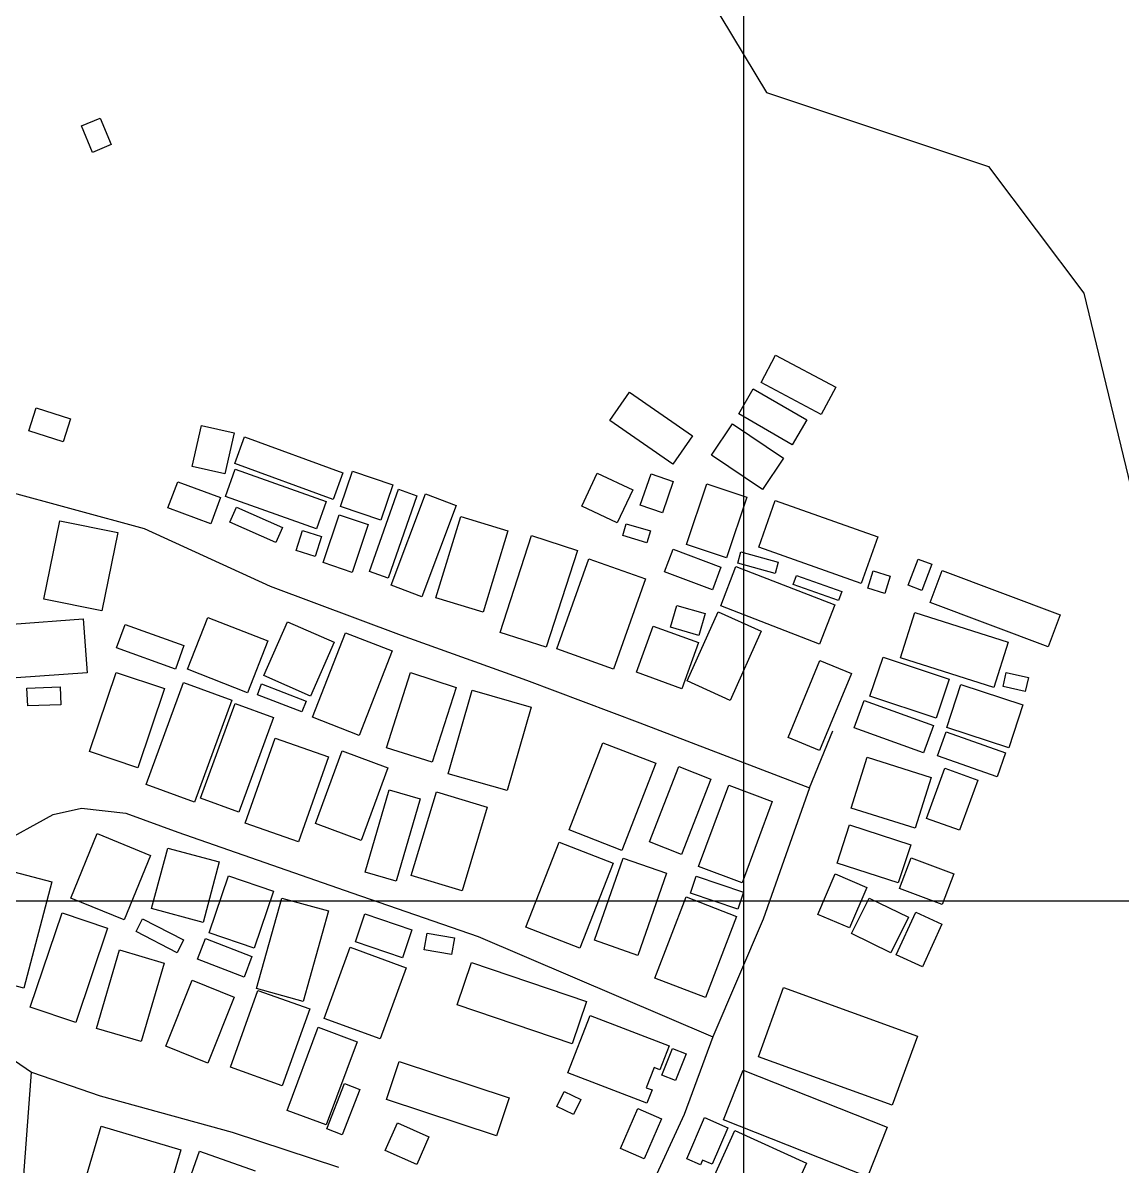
# Model space of a CAD drawing. Header units: metres. Extents: x 375284 to 378017, y 725251 to 730423.
# Drawn here: x 376437.1 to 376685.5, y 727340.1 to 727598.4 of the extents above; entities that cross this region are included whole.
import ezdxf

# ---------------------------------------------------------------- set-up
doc = ezdxf.new("R2010")
doc.units = ezdxf.units.M
for name, color, linetype in [('BUILDINGS', 7, 'Continuous'), ('GRID', 4, 'Continuous'), ('RIVERS', 5, 'Continuous'), ('ROADS', 8, 'Continuous')]:
    doc.layers.add(name, color=color, linetype=linetype)

msp = doc.modelspace()

# ---------------------------------------------------------------- linework, layer by layer
at = {"layer": 'BUILDINGS'}
for p, q in [((376450.35, 727575.1), (376454.57, 727576.85)), ((376452.81, 727569.13), (376450.35, 727575.1)), ((376454.57, 727576.85), (376457.03, 727570.88)), ((376457.03, 727570.88), (376452.81, 727569.13)), ((376603.9, 727517.16), (376607.18, 727523.31)), ((376607.18, 727523.31), (376620.77, 727516.07)), ((376569.74, 727508.54), (376574.19, 727514.95)), ((376574.19, 727514.95), (376588.37, 727505.09)), ((376598.84, 727510.06), (376602.11, 727515.69)), ((376602.11, 727515.69), (376614.2, 727508.67)), ((376617.49, 727509.92), (376603.9, 727517.16)), ((376620.77, 727516.07), (376617.49, 727509.92)), ((376438.42, 727506.25), (376440.13, 727511.44)), ((376440.13, 727511.44), (376447.89, 727508.9)), ((376610.92, 727503.04), (376598.84, 727510.06)), ((376447.89, 727508.9), (376446.19, 727503.71)), ((376475.36, 727498.15), (376477.44, 727507.41)), ((376477.44, 727507.41), (376484.84, 727505.74)), ((376583.92, 727498.69), (376569.74, 727508.54)), ((376592.67, 727500.73), (376597.4, 727507.78)), ((376597.4, 727507.78), (376608.97, 727500.01)), ((376614.2, 727508.67), (376610.92, 727503.04)), ((376446.19, 727503.71), (376438.42, 727506.25)), ((376484.84, 727505.74), (376482.76, 727496.48)), ((376484.96, 727498.86), (376487.15, 727504.86)), ((376487.15, 727504.86), (376509.39, 727496.73)), ((376588.37, 727505.09), (376583.92, 727498.69)), ((376604.23, 727492.96), (376592.67, 727500.73)), ((376608.97, 727500.01), (376604.23, 727492.96)), ((376482.76, 727496.48), (376475.36, 727498.15)), ((376482.87, 727491.4), (376485.06, 727497.56)), ((376507.2, 727490.72), (376484.96, 727498.86)), ((376485.06, 727497.56), (376505.66, 727490.24)), ((376508.87, 727489.1), (376511.56, 727497.11)), ((376511.56, 727497.11), (376520.67, 727494.04)), ((376469.88, 727488.79), (376472.08, 727494.71)), ((376472.08, 727494.71), (376481.77, 727491.14)), ((376509.39, 727496.73), (376507.2, 727490.72)), ((376563.36, 727489.19), (376566.88, 727496.66)), ((376566.88, 727496.66), (376574.9, 727492.88)), ((376576.57, 727489.41), (376579.04, 727496.51)), ((376579.04, 727496.51), (376584.06, 727494.77)), ((376584.06, 727494.77), (376581.59, 727487.68)), ((376587.02, 727480.54), (376591.66, 727494.26)), ((376591.66, 727494.26), (376600.68, 727491.23)), ((376515.44, 727474.41), (376521.94, 727493)), ((376520.67, 727494.04), (376517.97, 727486.03)), ((376520.29, 727471.35), (376528.06, 727491.96)), ((376521.94, 727493), (376526.14, 727491.53)), ((376528.06, 727491.96), (376535.02, 727489.33)), ((376574.9, 727492.88), (376571.4, 727485.41)), ((376481.77, 727491.14), (376479.58, 727485.2)), ((376503.48, 727484.08), (376482.87, 727491.4)), ((376505.66, 727490.24), (376503.48, 727484.08)), ((376517.97, 727486.03), (376508.87, 727489.1)), ((376526.14, 727491.53), (376519.64, 727472.94)), ((376535.02, 727489.33), (376527.25, 727468.73)), ((376571.4, 727485.41), (376563.36, 727489.19)), ((376581.59, 727487.68), (376576.57, 727489.41)), ((376600.68, 727491.23), (376596.06, 727477.49)), ((376603.37, 727479.95), (376607.11, 727490.47)), ((376607.11, 727490.47), (376630.25, 727482.25)), ((376479.58, 727485.2), (376469.88, 727488.79)), ((376483.86, 727485.61), (376485.36, 727488.96)), ((376485.36, 727488.96), (376495.73, 727484.34)), ((376504.92, 727476.43), (376508.58, 727487.25)), ((376508.58, 727487.25), (376515.15, 727485.03)), ((376530.44, 727468.52), (376536.04, 727486.88)), ((376536.04, 727486.88), (376546.69, 727483.63)), ((376441.84, 727468.21), (376445.43, 727485.91)), ((376445.43, 727485.91), (376458.52, 727483.26)), ((376494.24, 727480.99), (376483.86, 727485.61)), ((376495.73, 727484.34), (376494.24, 727480.99)), ((376515.15, 727485.03), (376511.49, 727474.21)), ((376572.64, 727482.58), (376573.44, 727485.23)), ((376573.44, 727485.23), (376578.89, 727483.6)), ((376458.52, 727483.26), (376454.93, 727465.57)), ((376498.87, 727479.19), (376500.28, 727483.67)), ((376500.28, 727483.67), (376504.54, 727482.32)), ((376504.54, 727482.32), (376503.13, 727477.86)), ((376546.69, 727483.63), (376541.09, 727465.27)), ((376544.92, 727460.67), (376552.01, 727482.54)), ((376552.01, 727482.54), (376562.42, 727479.17)), ((376578.09, 727480.93), (376572.64, 727482.58)), ((376578.89, 727483.6), (376578.09, 727480.93)), ((376630.25, 727482.25), (376626.51, 727471.73)), ((376503.13, 727477.86), (376498.87, 727479.19)), ((376562.42, 727479.17), (376555.33, 727457.3)), ((376582.09, 727474.34), (376584.01, 727479.46)), ((376584.01, 727479.46), (376594.83, 727475.43)), ((376596.06, 727477.49), (376587.02, 727480.54)), ((376598.64, 727476.32), (376599.34, 727478.89)), ((376599.34, 727478.89), (376607.77, 727476.57)), ((376626.51, 727471.73), (376603.37, 727479.95)), ((376511.49, 727474.21), (376504.92, 727476.43)), ((376557.76, 727456.94), (376565.01, 727477.32)), ((376565.01, 727477.32), (376577.81, 727472.77)), ((376607.07, 727474.01), (376598.64, 727476.32)), ((376607.77, 727476.57), (376607.07, 727474.01)), ((376637.11, 727471.35), (376639.36, 727477.25)), ((376639.36, 727477.25), (376642.46, 727476.07)), ((376519.64, 727472.94), (376515.44, 727474.41)), ((376592.92, 727470.31), (376582.09, 727474.34)), ((376594.83, 727475.43), (376592.92, 727470.31)), ((376594.79, 727466.69), (376598.22, 727475.53)), ((376598.22, 727475.53), (376620.54, 727466.87)), ((376628, 727470.67), (376629.2, 727474.57)), ((376629.2, 727474.57), (376633.08, 727473.37)), ((376642.46, 727476.07), (376640.22, 727470.16)), ((376642.08, 727467.4), (376644.8, 727474.63)), ((376644.8, 727474.63), (376671.45, 727464.64)), ((376527.25, 727468.73), (376520.29, 727471.35)), ((376577.81, 727472.77), (376570.57, 727452.39)), ((376611.16, 727471.46), (376611.88, 727473.51)), ((376621.39, 727467.88), (376611.16, 727471.46)), ((376611.88, 727473.51), (376622.11, 727469.94)), ((376633.08, 727473.37), (376631.89, 727469.48)), ((376640.22, 727470.16), (376637.11, 727471.35)), ((376541.09, 727465.27), (376530.44, 727468.52)), ((376622.11, 727469.94), (376621.39, 727467.88)), ((376631.89, 727469.48), (376628, 727470.67)), ((376454.93, 727465.57), (376441.84, 727468.21)), ((376583.44, 727461.87), (376584.87, 727466.78)), ((376584.87, 727466.78), (376591.29, 727464.92)), ((376617.11, 727458.03), (376594.79, 727466.69)), ((376620.54, 727466.87), (376617.11, 727458.03)), ((376668.73, 727457.39), (376642.08, 727467.4)), ((376434.67, 727462.54), (376450.73, 727463.74)), ((376450.73, 727463.74), (376451.63, 727451.56)), ((376474.3, 727452.34), (376478.87, 727464.04)), ((376478.87, 727464.04), (376492.45, 727458.74)), ((376587.17, 727449.7), (376594.19, 727465.3)), ((376591.29, 727464.92), (376589.86, 727460)), ((376594.19, 727465.3), (376603.93, 727460.92)), ((376635.36, 727454.95), (376638.61, 727465.16)), ((376638.61, 727465.16), (376659.73, 727458.44)), ((376671.45, 727464.64), (376668.73, 727457.39)), ((376458.29, 727457.16), (376460.2, 727462.47)), ((376460.2, 727462.47), (376473.49, 727457.69)), ((376491.58, 727450.9), (376496.92, 727463.07)), ((376496.92, 727463.07), (376507.45, 727458.44)), ((376555.33, 727457.3), (376544.92, 727460.67)), ((376575.71, 727451.68), (376579.49, 727462.1)), ((376579.49, 727462.1), (376589.79, 727458.37)), ((376589.86, 727460), (376583.44, 727461.87)), ((376603.93, 727460.92), (376596.92, 727445.32)), ((376492.45, 727458.74), (376487.88, 727447.03)), ((376507.45, 727458.44), (376502.11, 727446.28)), ((376502.53, 727441.49), (376509.99, 727460.61)), ((376509.99, 727460.61), (376520.51, 727456.49)), ((376589.79, 727458.37), (376586.01, 727447.95)), ((376659.73, 727458.44), (376656.48, 727448.23)), ((376471.58, 727452.38), (376458.29, 727457.16)), ((376473.49, 727457.69), (376471.58, 727452.38)), ((376520.51, 727456.49), (376513.06, 727437.39)), ((376570.57, 727452.39), (376557.76, 727456.94)), ((376610.02, 727436.93), (376617.19, 727454.34)), ((376617.19, 727454.34), (376624.29, 727451.41)), ((376628.48, 727446.26), (376631.44, 727455.08)), ((376631.44, 727455.08), (376646.37, 727450.07)), ((376656.48, 727448.23), (376635.36, 727454.95)), ((376451.63, 727451.56), (376435.57, 727450.38)), ((376452.17, 727433.74), (376458.18, 727451.64)), ((376458.18, 727451.64), (376469.08, 727447.99)), ((376487.88, 727447.03), (376474.3, 727452.34)), ((376502.11, 727446.28), (376491.58, 727450.9)), ((376519.24, 727434.62), (376524.7, 727451.58)), ((376524.7, 727451.58), (376534.99, 727448.26)), ((376586.01, 727447.95), (376575.71, 727451.68)), ((376624.29, 727451.41), (376617.13, 727434.01)), ((376658.57, 727448.45), (376659.28, 727451.64)), ((376659.28, 727451.64), (376664.28, 727450.52)), ((376664.28, 727450.52), (376663.57, 727447.33)), ((376438.03, 727448.07), (376445.49, 727448.36)), ((376438.19, 727444.05), (376438.03, 727448.07)), ((376445.49, 727448.36), (376445.66, 727444.34)), ((376469.08, 727447.99), (376463.08, 727430.09)), ((376464.97, 727426.34), (376473.41, 727449.33)), ((376473.41, 727449.33), (376484.3, 727445.33)), ((376490.08, 727446.57), (376491.03, 727449.03)), ((376491.03, 727449.03), (376501.11, 727445.16)), ((376534.99, 727448.26), (376529.55, 727431.32)), ((376596.92, 727445.32), (376587.17, 727449.7)), ((376646.37, 727450.07), (376643.42, 727441.26)), ((376645.88, 727439.15), (376649.05, 727448.89)), ((376649.05, 727448.89), (376663.01, 727444.33)), ((376663.57, 727447.33), (376658.57, 727448.45)), ((376484.3, 727445.33), (376475.86, 727422.34)), ((376500.16, 727442.69), (376490.08, 727446.57)), ((376501.11, 727445.16), (376500.16, 727442.69)), ((376533.2, 727428.74), (376538.58, 727447.62)), ((376538.58, 727447.62), (376551.94, 727443.81)), ((376624.95, 727439.14), (376627.19, 727445.3)), ((376627.19, 727445.3), (376642.86, 727439.63)), ((376643.42, 727441.26), (376628.48, 727446.26)), ((376445.66, 727444.34), (376438.19, 727444.05)), ((376477.22, 727423.21), (376485.06, 727444.63)), ((376485.06, 727444.63), (376493.74, 727441.46)), ((376551.94, 727443.81), (376546.56, 727424.93)), ((376663.01, 727444.33), (376659.84, 727434.59)), ((376493.74, 727441.46), (376485.9, 727420.04)), ((376513.06, 727437.39), (376502.53, 727441.49)), ((376640.62, 727433.47), (376624.95, 727439.14)), ((376642.86, 727439.63), (376640.62, 727433.47)), ((376643.78, 727432.81), (376645.7, 727438.21)), ((376645.7, 727438.21), (376659.14, 727433.44)), ((376659.84, 727434.59), (376645.88, 727439.15)), ((376487.29, 727417.6), (376494.1, 727436.8)), ((376494.1, 727436.8), (376506.16, 727432.52)), ((376560.53, 727416.04), (376568.14, 727435.74)), ((376568.14, 727435.74), (376580.08, 727431.14)), ((376617.13, 727434.01), (376610.02, 727436.93)), ((376463.08, 727430.09), (376452.17, 727433.74)), ((376506.16, 727432.52), (376499.37, 727413.33)), ((376503.2, 727417.46), (376509.25, 727433.88)), ((376509.25, 727433.88), (376519.56, 727430.09)), ((376529.55, 727431.32), (376519.24, 727434.62)), ((376624.25, 727420.99), (376627.86, 727432.46)), ((376627.86, 727432.46), (376642.34, 727427.91)), ((376657.21, 727428.04), (376643.78, 727432.81)), ((376659.14, 727433.44), (376657.21, 727428.04)), ((376519.56, 727430.09), (376513.52, 727413.66)), ((376580.08, 727431.14), (376572.46, 727411.43)), ((376578.66, 727413.36), (376585.31, 727430.38)), ((376585.31, 727430.38), (376592.56, 727427.54)), ((376641.29, 727418.66), (376645.4, 727430)), ((376645.4, 727430), (376652.87, 727427.3)), ((376546.56, 727424.93), (376533.2, 727428.74)), ((376592.56, 727427.54), (376585.91, 727410.52)), ((376642.34, 727427.91), (376638.73, 727416.44)), ((376652.87, 727427.3), (376648.76, 727415.95)), ((376475.86, 727422.34), (376464.97, 727426.34)), ((376514.47, 727406.49), (376519.84, 727425.08)), ((376519.84, 727425.08), (376526.85, 727423.05)), ((376524.84, 727405.74), (376530.52, 727424.63)), ((376530.52, 727424.63), (376542.04, 727421.17)), ((376589.79, 727407.76), (376596.58, 727426.12)), ((376596.58, 727426.12), (376606.42, 727422.48)), ((376485.9, 727420.04), (376477.22, 727423.21)), ((376526.85, 727423.05), (376521.47, 727404.46)), ((376606.42, 727422.48), (376599.63, 727404.11)), ((376542.04, 727421.17), (376536.36, 727402.28)), ((376638.73, 727416.44), (376624.25, 727420.99)), ((376499.37, 727413.33), (376487.29, 727417.6)), ((376513.52, 727413.66), (376503.2, 727417.46)), ((376621.1, 727408.52), (376623.9, 727417.16)), ((376623.9, 727417.16), (376637.71, 727412.69)), ((376648.76, 727415.95), (376641.29, 727418.66)), ((376447.92, 727400.63), (376453.85, 727415.22)), ((376453.85, 727415.22), (376465.95, 727410.29)), ((376572.46, 727411.43), (376560.53, 727416.04)), ((376466.15, 727398.29), (376469.83, 727411.93)), ((376469.83, 727411.93), (376481.47, 727408.8)), ((376550.75, 727394.06), (376558.28, 727413.28)), ((376558.28, 727413.28), (376570.45, 727408.51)), ((376585.91, 727410.52), (376578.66, 727413.36)), ((376637.71, 727412.69), (376634.9, 727404.05)), ((376465.95, 727410.29), (376460.01, 727395.71)), ((376566.22, 727391.13), (376572.7, 727409.69)), ((376572.7, 727409.69), (376582.55, 727406.26)), ((376635.15, 727402.83), (376637.79, 727409.77)), ((376637.79, 727409.77), (376647.42, 727406.11)), ((376435.05, 727406.56), (376443.61, 727404.33)), ((376481.47, 727408.8), (376477.8, 727395.15)), ((376521.47, 727404.46), (376514.47, 727406.49)), ((376570.45, 727408.51), (376562.91, 727389.29)), ((376599.63, 727404.11), (376589.79, 727407.76)), ((376634.9, 727404.05), (376621.1, 727408.52)), ((376443.61, 727404.33), (376437.34, 727380.29)), ((376479.21, 727392.79), (376483.56, 727405.66)), ((376483.56, 727405.66), (376493.72, 727402.23)), ((376536.36, 727402.28), (376524.84, 727405.74)), ((376582.55, 727406.26), (376576.07, 727387.69)), ((376587.97, 727401.74), (376589.26, 727405.59)), ((376589.26, 727405.59), (376599.94, 727402.01)), ((376616.7, 727396.95), (376620.62, 727406.11)), ((376620.62, 727406.11), (376627.78, 727403.05)), ((376647.42, 727406.11), (376644.78, 727399.16)), ((376493.72, 727402.23), (376489.36, 727389.36)), ((376598.65, 727398.15), (376587.97, 727401.74)), ((376599.94, 727402.01), (376598.65, 727398.15)), ((376627.78, 727403.05), (376623.87, 727393.9)), ((376644.78, 727399.16), (376635.15, 727402.83)), ((376460.01, 727395.71), (376447.92, 727400.63)), ((376489.91, 727380.21), (376495.59, 727400.66)), ((376495.59, 727400.66), (376506.12, 727397.74)), ((376579.89, 727382.57), (376586.95, 727400.89)), ((376586.95, 727400.89), (376598.37, 727396.48)), ((376624.35, 727392.61), (376628.3, 727400.66)), ((376628.3, 727400.66), (376637.17, 727396.32)), ((376438.78, 727375.96), (376445.95, 727397.3)), ((376445.95, 727397.3), (376456.24, 727393.85)), ((376477.8, 727395.15), (376466.15, 727398.29)), ((376506.12, 727397.74), (376500.44, 727377.29)), ((376512.24, 727390.72), (376514.4, 727397.08)), ((376514.4, 727397.08), (376525, 727393.49)), ((376598.37, 727396.48), (376591.31, 727378.16)), ((376623.87, 727393.9), (376616.7, 727396.95)), ((376637.17, 727396.32), (376633.21, 727388.25)), ((376634.42, 727387.82), (376638.83, 727397.46)), ((376638.83, 727397.46), (376644.74, 727394.75)), ((376456.24, 727393.85), (376449.07, 727372.51)), ((376462.67, 727393.08), (376464.16, 727395.96)), ((376464.16, 727395.96), (376473.41, 727391.18)), ((376525, 727393.49), (376522.85, 727387.14)), ((376562.91, 727389.29), (376550.75, 727394.06)), ((376644.74, 727394.75), (376640.34, 727385.12)), ((376471.93, 727388.3), (376462.67, 727393.08)), ((376473.41, 727391.18), (376471.93, 727388.3)), ((376476.56, 727386.83), (376478.34, 727391.49)), ((376478.34, 727391.49), (376488.86, 727387.45)), ((376489.36, 727389.36), (376479.21, 727392.79)), ((376527.75, 727388.98), (376528.43, 727392.75)), ((376528.43, 727392.75), (376534.63, 727391.63)), ((376534.63, 727391.63), (376533.95, 727387.86)), ((376576.07, 727387.69), (376566.22, 727391.13)), ((376633.21, 727388.25), (376624.35, 727392.61)), ((376453.71, 727371.17), (376458.93, 727388.94)), ((376458.93, 727388.94), (376469.03, 727385.97)), ((376505.17, 727373.47), (376511.04, 727389.54)), ((376511.04, 727389.54), (376523.73, 727384.91)), ((376522.85, 727387.14), (376512.24, 727390.72)), ((376533.95, 727387.86), (376527.75, 727388.98)), ((376469.03, 727385.97), (376463.81, 727368.2)), ((376487.08, 727382.79), (376476.56, 727386.83)), ((376488.86, 727387.45), (376487.08, 727382.79)), ((376535.25, 727376.52), (376538.5, 727386.11)), ((376538.5, 727386.11), (376564.48, 727377.3)), ((376640.34, 727385.12), (376634.42, 727387.82)), ((376523.73, 727384.91), (376517.86, 727368.84)), ((376437.34, 727380.29), (376428.77, 727382.52)), ((376469.38, 727367.15), (376475.36, 727382.07)), ((376475.36, 727382.07), (376484.82, 727378.29)), ((376591.31, 727378.16), (376579.89, 727382.57)), ((376484.82, 727378.29), (376478.86, 727363.36)), ((376484.01, 727362.44), (376490.21, 727379.77)), ((376500.44, 727377.29), (376489.91, 727380.21)), ((376490.21, 727379.77), (376501.91, 727375.58)), ((376603.3, 727364.8), (376608.97, 727380.44)), ((376608.97, 727380.44), (376639.2, 727369.46)), ((376449.07, 727372.51), (376438.78, 727375.96)), ((376501.91, 727375.58), (376495.71, 727358.25)), ((376561.23, 727367.71), (376535.25, 727376.52)), ((376564.48, 727377.3), (376561.23, 727367.71)), ((376517.86, 727368.84), (376505.17, 727373.47)), ((376560.26, 727361.13), (376565.26, 727374.13)), ((376565.26, 727374.13), (376583.1, 727367.26)), ((376463.81, 727368.2), (376453.71, 727371.17)), ((376496.78, 727352.66), (376503.79, 727371.48)), ((376503.79, 727371.48), (376512.63, 727368.18)), ((376512.63, 727368.18), (376505.62, 727349.37)), ((376639.2, 727369.46), (376633.52, 727353.83)), ((376478.86, 727363.36), (376469.38, 727367.15)), ((376583.1, 727367.26), (376581.02, 727361.87)), ((376581.46, 727360.65), (376583.85, 727366.66)), ((376583.85, 727366.66), (376586.94, 727365.44)), ((376586.94, 727365.44), (376584.55, 727359.43)), ((376519.24, 727355.13), (376522.09, 727363.72)), ((376522.09, 727363.72), (376546.96, 727355.49)), ((376633.52, 727353.83), (376603.3, 727364.8)), ((376495.71, 727358.25), (376484.01, 727362.44)), ((376578.1, 727354.28), (376560.26, 727361.13)), ((376579.7, 727362.39), (376577.93, 727357.78)), ((376581.02, 727361.87), (376579.7, 727362.39)), ((376584.55, 727359.43), (376581.46, 727360.65)), ((376595.41, 727350.53), (376599.86, 727361.77)), ((376599.86, 727361.77), (376632.41, 727348.86)), ((376505.81, 727348.48), (376509.8, 727358.75)), ((376513.25, 727357.4), (376509.27, 727347.14)), ((376509.8, 727358.75), (376513.25, 727357.4)), ((376577.93, 727357.78), (376579.25, 727357.28)), ((376544.12, 727346.9), (376519.24, 727355.13)), ((376546.96, 727355.49), (376544.12, 727346.9)), ((376557.76, 727353.54), (376559.37, 727356.92)), ((376559.37, 727356.92), (376563.14, 727355.13)), ((376563.14, 727355.13), (376561.53, 727351.74)), ((376579.25, 727357.28), (376578.1, 727354.28)), ((376505.62, 727349.37), (376496.78, 727352.66)), ((376561.53, 727351.74), (376557.76, 727353.54)), ((376572.1, 727344.08), (376576.05, 727353.11)), ((376576.05, 727353.11), (376581.4, 727350.77)), ((376518.94, 727343.62), (376521.71, 727349.83)), ((376521.71, 727349.83), (376528.84, 727346.66)), ((376581.4, 727350.77), (376577.45, 727341.74)), ((376587.1, 727341.73), (376591.09, 727351.03)), ((376591.09, 727351.03), (376596.38, 727348.75)), ((376627.96, 727337.63), (376595.41, 727350.53)), ((376449.33, 727330.75), (376454.81, 727349.14)), ((376454.81, 727349.14), (376472.82, 727343.78)), ((376509.27, 727347.14), (376505.81, 727348.48)), ((376596.38, 727348.75), (376592.82, 727340.5)), ((376593.37, 727337.96), (376598, 727348.11)), ((376598, 727348.11), (376614.18, 727340.74)), ((376632.41, 727348.86), (376627.96, 727337.63)), ((376528.84, 727346.66), (376526.08, 727340.45)), ((376472.82, 727343.78), (376467.35, 727325.39)), ((376471.06, 727326.55), (376477, 727343.44)), ((376477, 727343.44), (376489.59, 727339.03)), ((376526.08, 727340.45), (376518.94, 727343.62)), ((376577.45, 727341.74), (376572.1, 727344.08)), ((376590.24, 727340.38), (376587.1, 727341.73)), ((376590.69, 727341.41), (376590.24, 727340.38)), ((376592.82, 727340.5), (376590.69, 727341.41)), ((376614.18, 727340.74), (376609.54, 727330.59))]:
    msp.add_line(p, q, dxfattribs=at)
at = {"layer": 'GRID'}
for p, q in [((376600, 726600), (376600, 728000)), ((376000, 727400), (377400, 727400))]:
    msp.add_line(p, q, dxfattribs=at)
at = {"layer": 'RIVERS'}
for p, q in [((376543.04, 727685.39), (376605.15, 727582.68)), ((376605.15, 727582.68), (376655.31, 727565.96)), ((376655.31, 727565.96), (376676.81, 727537.29)), ((376676.81, 727537.29), (376693.54, 727468.02))]:
    msp.add_line(p, q, dxfattribs=at)
at = {"layer": 'ROADS'}
for p, q in [((376432.44, 727492.92), (376464.51, 727484.12)), ((376464.51, 727484.12), (376492.97, 727471.13)), ((376492.97, 727471.13), (376522.6, 727460.08)), ((376522.6, 727460.08), (376550.9, 727449.85)), ((376550.9, 727449.85), (376576.5, 727440.23)), ((376576.5, 727440.23), (376614.83, 727425.54)), ((376614.83, 727425.54), (376620.11, 727438.4)), ((376614.83, 727425.54), (376608.56, 727407.84)), ((376408.77, 727400.14), (376443.93, 727419.55)), ((376443.93, 727419.55), (376450.35, 727420.97)), ((376450.35, 727420.97), (376460.35, 727419.84)), ((376460.35, 727419.84), (376472.15, 727415.52)), ((376472.15, 727415.52), (376511.41, 727401.86)), ((376608.56, 727407.84), (376604.38, 727395.9)), ((376511.41, 727401.86), (376540, 727391.93)), ((376604.38, 727395.9), (376592.96, 727369.32)), ((376540, 727391.93), (376592.96, 727369.32)), ((376429.23, 727368.05), (376439.08, 727361.32)), ((376592.96, 727369.32), (376586.53, 727351.71)), ((376437.29, 727338.04), (376439.08, 727361.32)), ((376439.08, 727361.32), (376454.6, 727355.95)), ((376454.6, 727355.95), (376484.38, 727347.73)), ((376586.53, 727351.71), (376568.77, 727313.51)), ((376484.38, 727347.73), (376508.44, 727339.81))]:
    msp.add_line(p, q, dxfattribs=at)

doc.saveas('drawing.dxf')
